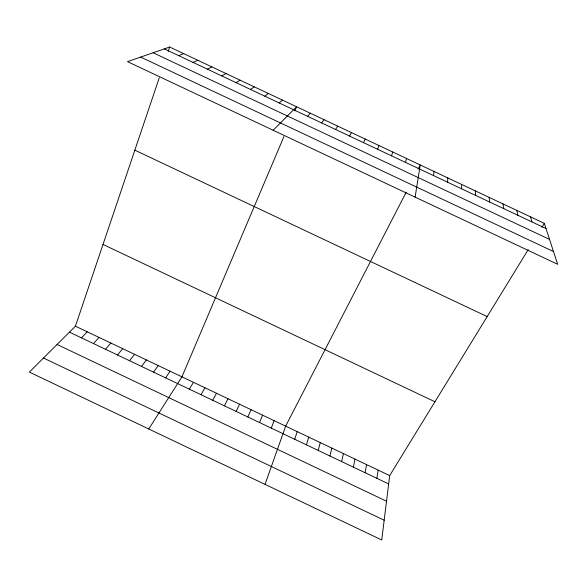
<?xml version="1.0" encoding="UTF-8"?>
<svg xmlns="http://www.w3.org/2000/svg" width="587" height="587" viewBox="0 0 587 587"><rect width="100%" height="100%" fill="white"/><g stroke="black" fill="none" stroke-linecap="round" stroke-linejoin="round"><path stroke-width="0.88" d="M447.639 182.241L447.771 177.912M433.61 175.638L433.998 171.426M528.212 249.636L389.687 475.595L381.741 539.974L29.35 372.099L75.415 326.196L159.282 77.785M376.898 478.346L378.116 470.092M415.104 197.129L420.233 164.947L418.157 168.983M365.143 472.762L366.545 464.588M353.396 467.171L354.974 459.093M341.649 461.587L343.41 453.597M405.566 162.438L406.475 158.475M329.909 456.004L331.853 448.101M318.176 450.42L320.297 442.605M306.443 444.843L308.747 437.117M391.551 155.841L392.718 152.004M294.711 439.267L297.198 431.628M168.212 51.34L169.672 47.026L544.325 223.353L557.65 264.289L127.518 61.642L169.672 47.026M265.045 484.378L285.656 426.14L406.219 192.154M271.267 428.114L274.122 420.652M377.544 149.252L378.975 145.532M259.549 422.545L262.58 415.17M283.954 136.529L181.948 376.832L148.753 428.98M294.821 110.928L296.589 106.761L273.153 130.255M247.831 416.975L251.053 409.689M363.536 142.656L365.224 139.06M236.128 411.406L239.525 404.208M224.417 405.844L227.998 398.727M212.721 400.275L216.478 393.253M349.544 136.074L351.488 132.596M201.025 394.713L204.966 387.78M189.33 389.159L193.453 382.306M541.94 227.25L544.325 223.353M335.551 129.485L337.76 126.132M165.6 377.874L170.091 371.204M153.567 372.151L158.241 365.569M141.533 366.427L146.398 359.934M321.566 122.903L324.031 119.675M129.507 360.712L134.555 354.306M117.488 354.996L122.72 348.678M105.469 349.28L110.892 343.057M307.588 116.321L310.31 113.218M93.458 343.564L99.064 337.437M81.446 337.855L87.236 331.816M279.221 102.974L282.464 100.113M264.84 96.202L268.347 93.465M250.458 89.437L254.23 86.825M236.084 82.672L240.127 80.184M221.717 75.906L226.024 73.551M207.358 69.149L211.922 66.911M193.006 62.391L197.834 60.285M178.653 55.633L183.746 53.652M164.316 48.882L546.02 228.548M153.119 52.764L549.557 239.415M140.653 57.086L553.497 251.53M134.849 150.162L487.166 316.584M103.019 244.449L434.945 401.772M75.415 326.196L389.687 475.595M69.442 332.147L388.66 483.937M57.071 344.474L386.525 501.217M43.475 358.026L384.177 520.229M530.516 216.852L531.947 221.93M516.714 210.351L517.881 215.304M502.912 203.858L503.822 208.686M489.118 197.371L489.771 202.075M475.331 190.878L475.719 195.464M461.551 184.391L461.676 188.853"/></g></svg>
